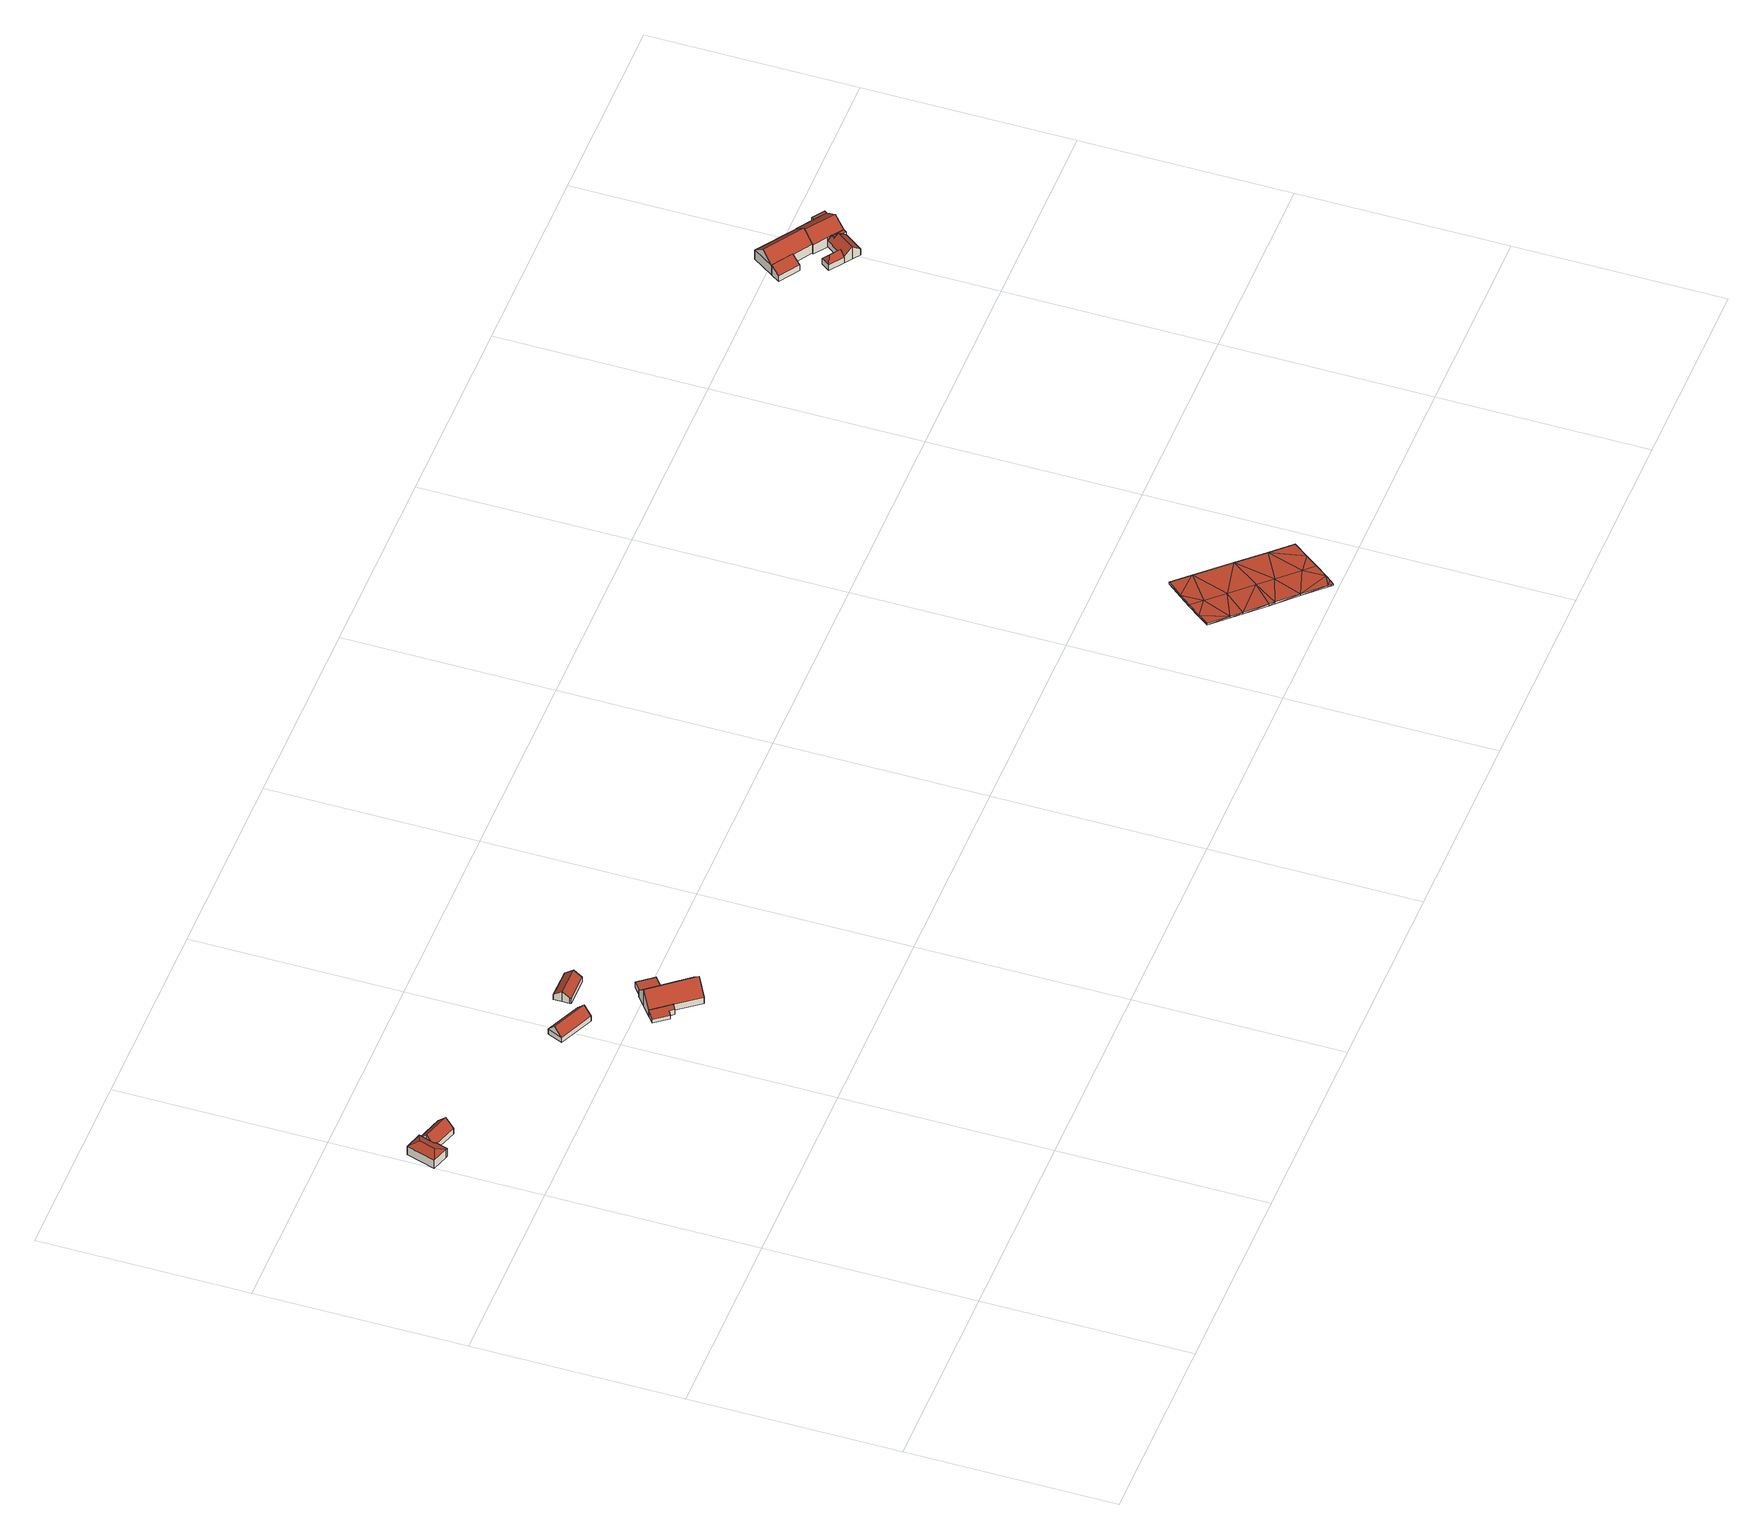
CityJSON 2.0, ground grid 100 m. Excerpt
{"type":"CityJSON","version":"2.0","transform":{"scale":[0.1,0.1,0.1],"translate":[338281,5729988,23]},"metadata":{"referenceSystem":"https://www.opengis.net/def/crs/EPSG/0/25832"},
"CityObjects":{
"building1":{"type":"Building","attributes":{"Geometrietyp2DReferenz":"3000","Gemeindeschluessel":"05170048","function":"31001_2723","roofType":"3200","measuredHeight":6.65},"address":[{"country":"Germany","locality":"Wesel","thoroughfareNumber":"75","thoroughfareName":"Bruchweg"}],"geometry":[{"type":"Solid","lod":"2","boundaries":[[[[0,1,2,3]],[[4,5,1,0]],[[6,7,5,4]],[[8,9,7,6]],[[10,11,9,8]],[[12,13,11,10]],[[3,2,13,12]],[[14,8,6,15]],[[6,4,15]],[[15,4,0,3,12,10,14]],[[10,8,14]],[[1,5,7,9,11,13,2]]]],"semantics":{"surfaces":[{"type":"WallSurface"},{"type":"RoofSurface"},{"type":"GroundSurface"}],"values":[[0,0,0,0,0,0,0,1,1,1,1,2]]}}]},
"building2":{"type":"Building","attributes":{"Geometrietyp2DReferenz":"3000","Gemeindeschluessel":"05170048","function":"31001_1010","roofType":"3100","measuredHeight":7.37},"address":[{"country":"Germany","locality":"Wesel","thoroughfareNumber":"75","thoroughfareName":"Bruchweg"}],"geometry":[{"type":"Solid","lod":"2","boundaries":[[[[16,13,2,17]],[[18,19,13,16]],[[20,11,19,18]],[[21,22,11,20]],[[23,24,22,21]],[[25,26,24,23]],[[17,2,26,25]],[[16,17,25,23,18]],[[21,20,18,23]],[[13,19,11,22,24,26,2]]]],"semantics":{"surfaces":[{"type":"WallSurface"},{"type":"RoofSurface"},{"type":"GroundSurface"}],"values":[[0,0,0,0,0,0,0,1,1,2]]}}]},
"building3":{"type":"Building","attributes":{"Geometrietyp2DReferenz":"3000","Gemeindeschluessel":"05170048","function":"31001_2723","roofType":"3100","measuredHeight":7.07},"address":[{"country":"Germany","locality":"Wesel","thoroughfareNumber":"79","thoroughfareName":"Bruchweg"}],"geometry":[{"type":"Solid","lod":"2","boundaries":[[[[27,28,29,30]],[[31,32,28,27]],[[33,34,32,31]],[[30,29,34,33]],[[27,35,31]],[[33,36,30]],[[30,36,35,27]],[[31,35,36,33]],[[28,32,34,29]]]],"semantics":{"surfaces":[{"type":"WallSurface"},{"type":"RoofSurface"},{"type":"GroundSurface"}],"values":[[0,0,0,0,0,0,1,1,2]]}}]},
"building4":{"type":"Building","attributes":{"Geometrietyp2DReferenz":"3000","Gemeindeschluessel":"05170048","function":"51009_1610","roofType":"2100","measuredHeight":3.84},"geometry":[{"type":"Solid","lod":"2","boundaries":[[[[37,38,39,40]],[[41,42,38,37]],[[43,44,42,41]],[[45,46,44,43]],[[47,48,46,45]],[[40,39,48,47]],[[45,43,41,37,40,47]],[[38,42,44,46,48,39]]]],"semantics":{"surfaces":[{"type":"WallSurface"},{"type":"RoofSurface"},{"type":"GroundSurface"}],"values":[[0,0,0,0,0,0,1,2]]}}]},
"building5":{"type":"Building","attributes":{"Geometrietyp2DReferenz":"3000","Gemeindeschluessel":"05170048","function":"31001_1010","roofType":"3100","measuredHeight":9.98},"address":[{"country":"Germany","locality":"Wesel","thoroughfareNumber":"79","thoroughfareName":"Bruchweg"}],"geometry":[{"type":"Solid","lod":"2","boundaries":[[[[49,50,51,52]],[[53,54,50,49]],[[55,56,54,53]],[[57,58,56,55]],[[59,60,58,57]],[[61,62,60,59]],[[52,51,62,61]],[[49,52,61,59,53]],[[57,55,53,59]],[[50,54,56,58,60,62,51]]]],"semantics":{"surfaces":[{"type":"WallSurface"},{"type":"RoofSurface"},{"type":"GroundSurface"}],"values":[[0,0,0,0,0,0,0,1,1,2]]}}]},
"building6":{"type":"Building","attributes":{"Geometrietyp2DReferenz":"3000","Gemeindeschluessel":"05170048","function":"31001_2723","roofType":"3100","measuredHeight":5.8},"address":[{"country":"Germany","locality":"Wesel","thoroughfareNumber":"79","thoroughfareName":"Bruchweg"}],"geometry":[{"type":"Solid","lod":"2","boundaries":[[[[63,64,65,66]],[[67,68,64,63]],[[69,70,68,67]],[[71,72,70,69]],[[73,74,72,71]],[[75,76,74,73]],[[66,65,76,75]],[[63,66,75,73,67]],[[71,69,67,73]],[[64,68,70,72,74,76,65]]]],"semantics":{"surfaces":[{"type":"WallSurface"},{"type":"RoofSurface"},{"type":"GroundSurface"}],"values":[[0,0,0,0,0,0,0,1,1,2]]}}]},
"building7":{"type":"Building","attributes":{"Geometrietyp2DReferenz":"3000","Gemeindeschluessel":"05170048","function":"51009_1610","roofType":"1000","measuredHeight":3.07},"geometry":[{"type":"Solid","lod":"2","boundaries":[[[[77,78,79,80]],[[81,82,78,77]],[[83,84,82,81]],[[80,79,84,83]],[[81,77,80,83]],[[78,82,84,79]]]],"semantics":{"surfaces":[{"type":"WallSurface"},{"type":"RoofSurface"},{"type":"GroundSurface"}],"values":[[0,0,0,0,1,2]]}}]},
"building8":{"type":"Building","attributes":{"Geometrietyp2DReferenz":"3000","Gemeindeschluessel":"05170048","function":"53001_1800","roofType":"9999","measuredHeight":1},"geometry":[{"type":"Solid","lod":"2","boundaries":[[[[85,86,87]],[[86,88,87]],[[89,90,85]],[[90,86,85]],[[91,92,89]],[[92,90,89]],[[93,94,91]],[[94,92,91]],[[95,96,93]],[[96,94,93]],[[97,98,95]],[[98,96,95]],[[99,100,97]],[[100,98,97]],[[101,102,99]],[[102,100,99]],[[103,104,101]],[[104,102,101]],[[105,106,103]],[[106,104,103]],[[107,108,105]],[[108,106,105]],[[109,110,107]],[[110,108,107]],[[111,112,109]],[[112,110,109]],[[113,114,111]],[[114,112,111]],[[115,116,113]],[[116,114,113]],[[117,118,115]],[[118,116,115]],[[119,120,117]],[[120,118,117]],[[121,122,119]],[[122,120,119]],[[123,124,121]],[[124,122,121]],[[87,88,123]],[[88,124,123]],[[118,120,122]],[[118,122,125]],[[125,122,124]],[[125,124,88]],[[125,88,90]],[[90,88,86]],[[125,90,126]],[[126,90,92]],[[126,92,127]],[[127,92,128]],[[128,92,94]],[[128,94,129]],[[129,94,98]],[[98,94,96]],[[104,106,108]],[[104,108,102]],[[102,108,110]],[[102,110,129]],[[129,110,128]],[[128,110,112]],[[128,112,127]],[[127,112,114]],[[127,114,116]],[[127,116,126]],[[126,116,118]],[[126,118,125]],[[102,129,100]],[[100,129,98]],[[117,121,119]],[[117,130,121]],[[130,123,121]],[[130,87,123]],[[130,89,87]],[[89,85,87]],[[130,131,89]],[[131,91,89]],[[131,132,91]],[[132,133,91]],[[133,93,91]],[[133,134,93]],[[134,97,93]],[[97,95,93]],[[103,107,105]],[[103,101,107]],[[101,109,107]],[[101,134,109]],[[134,133,109]],[[133,111,109]],[[133,132,111]],[[132,113,111]],[[132,115,113]],[[132,131,115]],[[131,117,115]],[[131,130,117]],[[101,99,134]],[[99,97,134]]]],"semantics":{"surfaces":[{"type":"WallSurface"},{"type":"GroundSurface"},{"type":"RoofSurface"}],"values":[[0,0,0,0,0,0,0,0,0,0,0,0,0,0,0,0,0,0,0,0,0,0,0,0,0,0,0,0,0,0,0,0,0,0,0,0,0,0,0,0,1,1,1,1,1,1,1,1,1,1,1,1,1,1,1,1,1,1,1,1,1,1,1,1,1,1,1,1,2,2,2,2,2,2,2,2,2,2,2,2,2,2,2,2,2,2,2,2,2,2,2,2,2,2,2,2]]}}]},
"building9":{"type":"Building","attributes":{"Geometrietyp2DReferenz":"3000","Gemeindeschluessel":"05170012","function":"31001_2081","roofType":"5000","measuredHeight":5.93},"address":[{"country":"Germany","locality":"Hamminkeln","thoroughfareNumber":"138","thoroughfareName":"Weseler Straße"}],"geometry":[{"type":"Solid","lod":"2","boundaries":[[[[135,136,137,138]],[[139,140,136,135]],[[141,142,140,139]],[[138,137,142,141]],[[135,143,139]],[[141,144,138]],[[138,144,143,135]],[[139,143,144,141]],[[136,140,142,137]]]],"semantics":{"surfaces":[{"type":"WallSurface"},{"type":"RoofSurface"},{"type":"GroundSurface"}],"values":[[0,0,0,0,1,0,1,1,2]]}}]},
"building10":{"type":"Building","attributes":{"Gemeindeschluessel":"05170012","Geometrietyp2DReferenz":"3000","function":"31001_2081"},"address":[{"country":"Germany","locality":"Hamminkeln","thoroughfareNumber":"138","thoroughfareName":"Weseler Straße"}],"children":["building10-1","building10-2"]},
"building10-1":{"type":"BuildingPart","attributes":{"roofType":"3100","measuredHeight":10.51},"parents":["building10"],"geometry":[{"type":"MultiSurface","lod":"2","boundaries":[[[145,146,147,148]],[[149,150,146,145]],[[148,147,151,152]],[[145,153,149]],[[152,154,148]],[[148,154,153,145]],[[149,153,154,152]],[[146,150,151,147]],[[149,155,156,150]],[[155,152,151,156]]],"semantics":{"surfaces":[{"type":"WallSurface"},{"type":"RoofSurface"},{"type":"GroundSurface"},{"type":"ClosureSurface"}],"values":[0,0,0,0,0,1,1,2,0,3]}}]},
"building10-2":{"type":"BuildingPart","attributes":{"roofType":"2100","measuredHeight":5.98},"parents":["building10"],"geometry":[{"type":"MultiSurface","lod":"2","boundaries":[[[157,151,158,159]],[[160,161,156,162]],[[159,158,161,160]],[[162,157,159,160]],[[151,156,161,158]],[[157,162,155,152]],[[152,155,156,151]]],"semantics":{"surfaces":[{"type":"WallSurface"},{"type":"RoofSurface"},{"type":"GroundSurface"},{"type":"ClosureSurface"}],"values":[0,0,0,1,2,0,3]}}]},
"building11":{"type":"Building","attributes":{"Geometrietyp2DReferenz":"3000","Gemeindeschluessel":"05170012","function":"31001_2081","roofType":"3100","measuredHeight":7.16},"address":[{"country":"Germany","locality":"Hamminkeln","thoroughfareNumber":"138","thoroughfareName":"Weseler Straße"}],"geometry":[{"type":"Solid","lod":"2","boundaries":[[[[163,137,164,165]],[[166,142,137,163]],[[167,168,142,166]],[[169,170,168,167]],[[171,172,170,169]],[[173,174,172,171]],[[175,176,174,173]],[[177,178,176,175]],[[165,164,178,177]],[[171,169,167,166,163,165,173]],[[177,175,173,165]],[[137,142,168,170,172,174,176,178,164]]]],"semantics":{"surfaces":[{"type":"WallSurface"},{"type":"RoofSurface"},{"type":"GroundSurface"}],"values":[[0,0,0,0,0,0,0,0,0,1,1,2]]}}]},
"building12":{"type":"Building","attributes":{"name":"Bongertskath","Gemeindeschluessel":"05170012","Geometrietyp2DReferenz":"3000","function":"31001_2081"},"address":[{"country":"Germany","locality":"Hamminkeln","thoroughfareNumber":"138","thoroughfareName":"Weseler Straße"}],"children":["building12-1","building12-2","building12-3"]},
"building12-1":{"type":"BuildingPart","attributes":{"roofType":"3100","measuredHeight":9.84},"parents":["building12"],"geometry":[{"type":"Solid","lod":"2","boundaries":[[[[179,180,181,182]],[[183,184,180,179]],[[185,186,184,183]],[[187,188,186,185]],[[189,190,188,187]],[[191,192,190,189]],[[193,194,195,196]],[[197,198,194,193]],[[185,183,179,182,197,193,187]],[[196,191,189,187,193]],[[180,184,186,188,190,192,195,194,198,181]],[[196,195,192,191]],[[182,181,198,197]]]],"semantics":{"surfaces":[{"type":"WallSurface"},{"type":"RoofSurface"},{"type":"GroundSurface"},{"type":"ClosureSurface"}],"values":[[0,0,0,0,0,0,0,0,1,1,2,3,3]]}}]},
"building12-2":{"type":"BuildingPart","attributes":{"roofType":"1000","measuredHeight":5.65},"parents":["building12"],"geometry":[{"type":"Solid","lod":"2","boundaries":[[[[182,181,199,200]],[[201,202,198,197]],[[200,199,202,201]],[[197,182,200,201]],[[181,198,202,199]],[[197,198,181,182]]]],"semantics":{"surfaces":[{"type":"WallSurface"},{"type":"RoofSurface"},{"type":"GroundSurface"},{"type":"ClosureSurface"}],"values":[[0,0,0,1,2,3]]}}]},
"building12-3":{"type":"BuildingPart","attributes":{"roofType":"1000","measuredHeight":5.65},"parents":["building12"],"geometry":[{"type":"Solid","lod":"2","boundaries":[[[[203,204,192,191]],[[205,206,204,203]],[[196,195,206,205]],[[205,203,191,196]],[[204,206,195,192]],[[191,192,195,196]]]],"semantics":{"surfaces":[{"type":"WallSurface"},{"type":"RoofSurface"},{"type":"GroundSurface"},{"type":"ClosureSurface"}],"values":[[0,0,0,1,2,3]]}}]}
},
"vertices":[
[92,2481,57],[92,2481,10],[112,2542,10],[112,2542,57],[84,2483,60],[84,2483,10],[1,2510,60],[1,2510,10],[46,2649,60],[46,2649,10],[129,2623,60],[129,2623,10],[104,2545,60],[104,2545,10],[77,2604,77],[53,2529,77],
[104,2545,43],[112,2542,43],[116,2584,84],[116,2584,10],[129,2623,43],[260,2581,43],[260,2581,10],[247,2542,84],[247,2542,10],[235,2503,43],[235,2503,10],
[1132,2246,39],[1132,2246,9],[962,2322,9],[962,2322,39],[1099,2172,39],[1099,2172,9],[930,2247,39],[930,2247,9],[1115,2209,80],[946,2285,80],
[1174,1916,33],[1174,1916,11],[1224,1850,11],[1224,1850,32],[1210,1945,49],[1210,1945,11],[1279,1856,49],[1279,1856,11],[1258,1841,40],[1258,1841,11],[1241,1862,40],[1241,1862,11],
[1210,1945,47],[1210,1945,10],[1279,1856,10],[1279,1856,47],[1261,1986,110],[1261,1986,10],[1313,2027,47],[1313,2027,10],[1471,1828,47],[1471,1828,10],[1419,1786,110],[1419,1786,10],[1366,1745,47],[1366,1745,10],
[1174,2297,42],[1174,2297,9],[1174,2290,9],[1174,2290,37],[1174,2331,67],[1174,2331,9],[1174,2372,37],[1174,2372,9],[1319,2371,37],[1319,2371,9],[1319,2330,67],[1319,2330,9],[1319,2289,37],[1319,2289,9],
[1376,1948,40],[1376,1948,10],[1423,1985,10],[1423,1985,40],[1315,2024,40],[1315,2024,10],[1363,2062,40],[1363,2062,10],
[4456,685,80],[4456,685,70],[4395,611,80],[4395,611,70],[4531,605,80],[4531,605,70],[4664,460,80],[4664,460,70],[4772,341,81],[4772,341,71],[4861,246,82],[4861,246,72],[4809,175,81],[4809,175,71],[4763,112,82],[4763,112,72],[4716,51,82],[4716,51,72],[4695,25,82],[4695,25,72],[4681,7,82],[4681,7,72],[4664,25,82],[4664,25,72],[4576,120,81],[4576,120,71],[4491,208,80],[4491,208,70],[4470,229,80],[4470,229,70],[4384,318,80],[4384,318,70],[4342,362,80],[4342,362,70],[4267,443,80],[4267,443,70],[4303,492,80],[4303,492,70],[4351,556,80],[4351,556,70],[4398,505,70],[4473,424,70],[4567,323,70],[4627,259,71],[4716,163,71],[4398,505,80],[4473,424,80],[4567,323,80],[4627,259,81],[4716,163,81],
[5865,2748,55],[5865,2748,21],[5932,2700,21],[5932,2700,55],[5894,2789,55],[5894,2789,21],[5961,2742,55],[5961,2742,21],[5896,2757,81],[5947,2721,81],
[6013,2951,71],[6013,2951,18],[5830,3077,18],[5830,3077,71],[5947,2852,71],[5947,2852,18],[5760,2974,18],[5760,2974,71],[5980,2902,123],[5795,3025,123],[5856,2911,71],[5856,2911,18],
[5760,2974,78],[5731,2931,18],[5731,2931,51],[5826,2868,51],[5826,2868,18],[5856,2911,78],
[5932,2700,58],[5968,2675,21],[5968,2675,92],[5961,2742,58],[6005,2803,58],[6005,2803,21],[6024,2789,77],[6024,2789,21],[6014,2774,77],[6014,2774,21],[6030,2763,92],[6030,2763,21],[6066,2738,58],[6066,2738,21],[6003,2650,58],[6003,2650,21],
[6005,2803,75],[6005,2803,19],[6024,2789,19],[6024,2789,75],[5942,2846,75],[5942,2846,19],[5947,2852,81],[5947,2852,19],[5978,2898,117],[5978,2898,19],[6013,2951,75],[6013,2951,19],[6092,2897,75],[6092,2897,19],[6113,2805,117],[6113,2805,19],[6149,2858,19],[6149,2858,75],[6076,2753,75],[6076,2753,19],
[6014,2774,19],[6014,2774,75],[6066,2738,75],[6066,2738,19],
[6101,2910,75],[6101,2910,19],[6158,2870,75],[6158,2870,19]
]}
